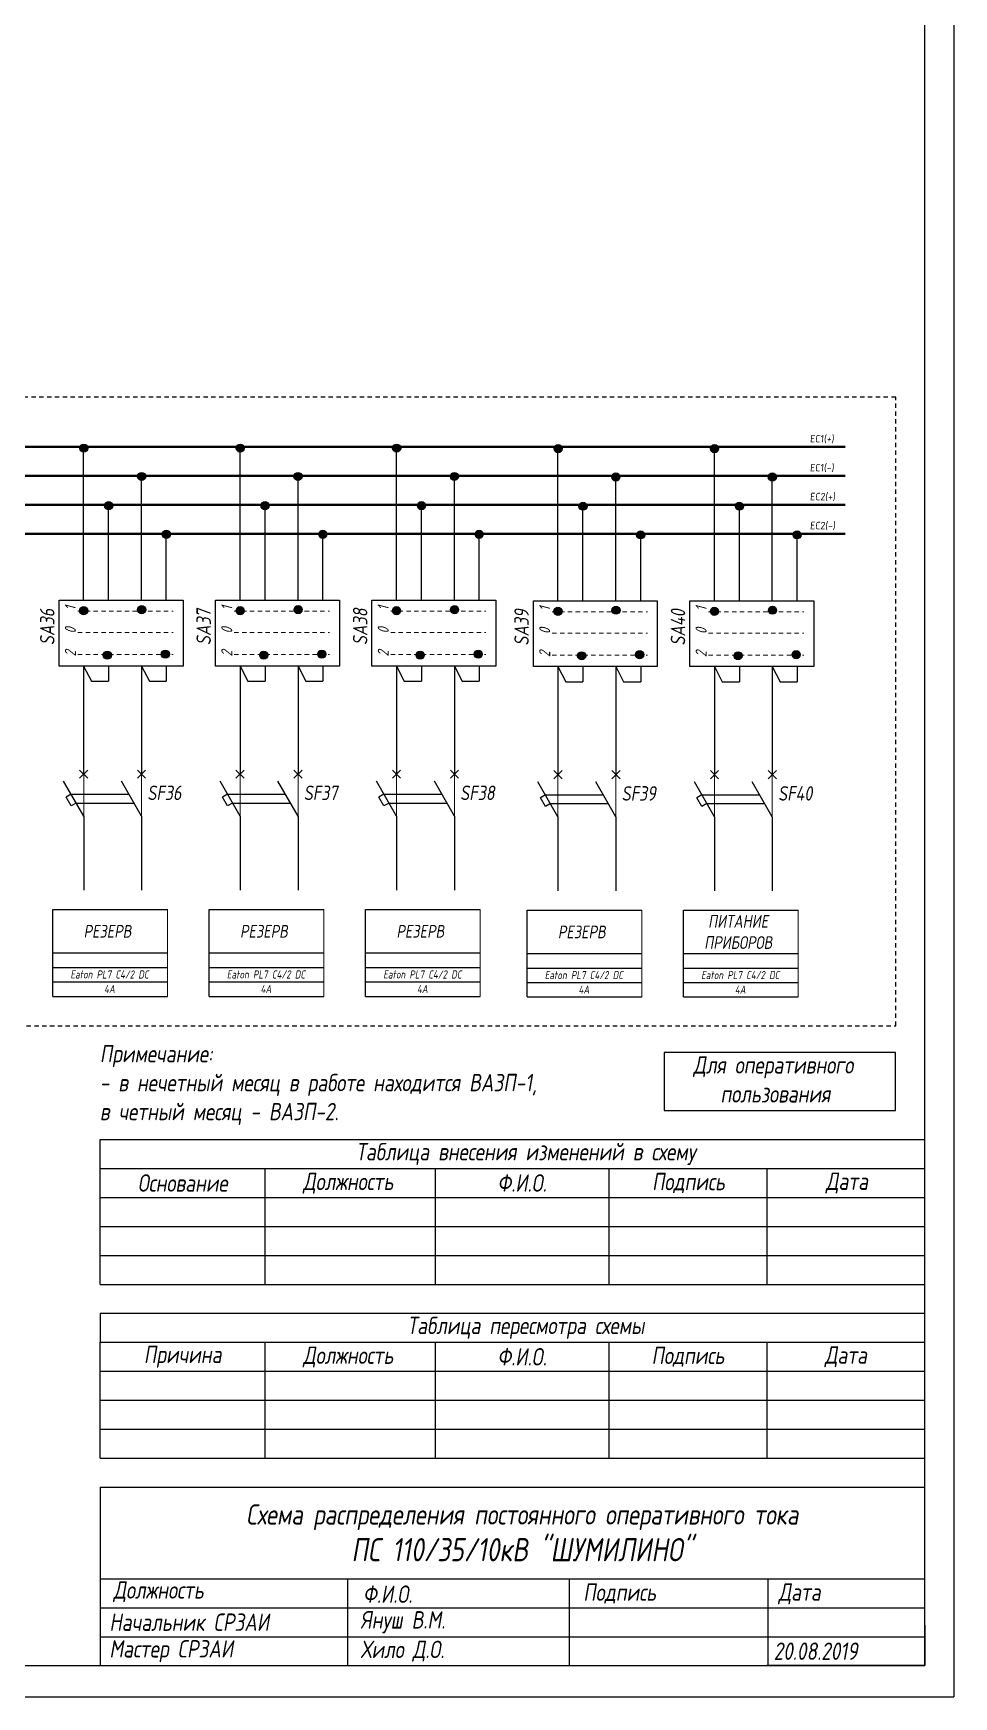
# Model space of a CAD drawing. Header units: millimetres. Extents: x 9 to 2240, y -207 to 4598.
# Drawn here: x 2081.2 to 2240.1, y 4023.9 to 4311.1 of the extents above; entities that cross this region are included whole.
import ezdxf

# ---------------------------------------------------------------- set-up
doc = ezdxf.new("R2010")
doc.units = ezdxf.units.MM
doc.linetypes.add('JIS_02_0.7', pattern=[1.35, 0.75, -0.6])
doc.layers.add('Разрывы', color=10, linetype='Continuous')
doc.styles.add('eskdw', font='', dxfattribs={"oblique": 10})
doc.styles.add('GOST', font='', dxfattribs={"oblique": 10, "height": 2.5})
doc.styles.get("Standard").update_dxf_attribs({"font": '', "oblique": 10, "height": 2.5})
doc.styles.add('Гост', font='', dxfattribs={"oblique": 10, "height": 1.4})
doc.styles.add('Шины', font='', dxfattribs={"oblique": 5, "height": 1.2})
doc.styles.get('eskdw').set_extended_font_data('GOST type A')
doc.styles.get('GOST').set_extended_font_data('GOST type A')
doc.styles.get('Standard').set_extended_font_data('GOST type A')
doc.styles.get('Гост').set_extended_font_data('GOST type A')
doc.styles.get('Шины').set_extended_font_data('GOST type B')

msp = doc.modelspace()

# ---------------------------------------------------------------- hatches: boundary and pattern name
for points in [[(2090.61, 4239.51, 1), (2089.21, 4239.51, 1)], [(2090.61, 4239.51, 1), (2089.21, 4239.51, 1)], [(2117.62, 4239.51, 1), (2116.22, 4239.51, 1)], [(2117.62, 4239.51, 1), (2116.22, 4239.51, 1)], [(2144.64, 4239.51, 1), (2143.24, 4239.51, 1)], [(2144.64, 4239.51, 1), (2143.24, 4239.51, 1)], [(2172.52, 4239.41, 1), (2171.12, 4239.41, 1)], [(2172.52, 4239.41, 1), (2171.12, 4239.41, 1)], [(2199.54, 4239.41, 1), (2198.14, 4239.41, 1)], [(2199.54, 4239.41, 1), (2198.14, 4239.41, 1)], [(2100.59, 4234.62, 1), (2099.19, 4234.62, 1)], [(2100.59, 4234.62, 1), (2099.19, 4234.62, 1)], [(2127.6, 4234.62, 1), (2126.2, 4234.62, 1)], [(2127.6, 4234.62, 1), (2126.2, 4234.62, 1)], [(2154.61, 4234.62, 1), (2153.21, 4234.62, 1)], [(2154.61, 4234.62, 1), (2153.21, 4234.62, 1)], [(2182.5, 4234.52, 1), (2181.1, 4234.52, 1)], [(2182.5, 4234.52, 1), (2181.1, 4234.52, 1)], [(2209.51, 4234.52, 1), (2208.11, 4234.52, 1)], [(2209.51, 4234.52, 1), (2208.11, 4234.52, 1)], [(2094.9, 4229.58, 1), (2093.5, 4229.58, 1)], [(2094.9, 4229.58, 1), (2093.5, 4229.58, 1)], [(2121.91, 4229.58, 1), (2120.51, 4229.58, 1)], [(2121.91, 4229.58, 1), (2120.51, 4229.58, 1)], [(2148.93, 4229.58, 1), (2147.53, 4229.58, 1)], [(2148.93, 4229.58, 1), (2147.53, 4229.58, 1)], [(2176.81, 4229.48, 1), (2175.41, 4229.48, 1)], [(2176.81, 4229.48, 1), (2175.41, 4229.48, 1)], [(2203.83, 4229.48, 1), (2202.43, 4229.48, 1)], [(2203.83, 4229.48, 1), (2202.43, 4229.48, 1)], [(2104.86, 4224.63, 1), (2103.46, 4224.63, 1)], [(2104.86, 4224.63, 1), (2103.46, 4224.63, 1)], [(2131.88, 4224.63, 1), (2130.48, 4224.63, 1)], [(2131.88, 4224.63, 1), (2130.48, 4224.63, 1)], [(2158.89, 4224.63, 1), (2157.49, 4224.63, 1)], [(2158.89, 4224.63, 1), (2157.49, 4224.63, 1)], [(2186.78, 4224.53, 1), (2185.38, 4224.53, 1)], [(2186.78, 4224.53, 1), (2185.38, 4224.53, 1)], [(2213.79, 4224.53, 1), (2212.39, 4224.53, 1)], [(2213.79, 4224.53, 1), (2212.39, 4224.53, 1)], [(2089.89, 4212.15, 1), (2089.89, 4210.75, 1)], [(2089.89, 4212.15, 1), (2089.89, 4210.75, 1)], [(2089.89, 4212.15, 1), (2089.89, 4210.75, 1)], [(2099.91, 4212.32, 1), (2099.91, 4210.92, 1)], [(2099.91, 4212.32, 1), (2099.91, 4210.92, 1)], [(2099.91, 4212.32, 1), (2099.91, 4210.92, 1)], [(2116.9, 4212.15, 1), (2116.9, 4210.75, 1)], [(2116.9, 4212.15, 1), (2116.9, 4210.75, 1)], [(2116.9, 4212.15, 1), (2116.9, 4210.75, 1)], [(2126.92, 4212.32, 1), (2126.92, 4210.92, 1)], [(2126.92, 4212.32, 1), (2126.92, 4210.92, 1)], [(2126.92, 4212.32, 1), (2126.92, 4210.92, 1)], [(2143.91, 4212.15, 1), (2143.91, 4210.75, 1)], [(2143.91, 4212.15, 1), (2143.91, 4210.75, 1)], [(2143.91, 4212.15, 1), (2143.91, 4210.75, 1)], [(2153.94, 4212.32, 1), (2153.94, 4210.92, 1)], [(2153.94, 4212.32, 1), (2153.94, 4210.92, 1)], [(2153.94, 4212.32, 1), (2153.94, 4210.92, 1)], [(2171.8, 4212.04, 1), (2171.8, 4210.64, 1)], [(2171.8, 4212.04, 1), (2171.8, 4210.64, 1)], [(2171.8, 4212.04, 1), (2171.8, 4210.64, 1)], [(2181.82, 4212.22, 1), (2181.82, 4210.82, 1)], [(2181.82, 4212.22, 1), (2181.82, 4210.82, 1)], [(2181.82, 4212.22, 1), (2181.82, 4210.82, 1)], [(2198.81, 4212.04, 1), (2198.81, 4210.64, 1)], [(2198.81, 4212.04, 1), (2198.81, 4210.64, 1)], [(2198.81, 4212.04, 1), (2198.81, 4210.64, 1)], [(2208.84, 4212.22, 1), (2208.84, 4210.82, 1)], [(2208.84, 4212.22, 1), (2208.84, 4210.82, 1)], [(2208.84, 4212.22, 1), (2208.84, 4210.82, 1)], [(2093.97, 4204.47, 1), (2093.97, 4203.07, 1)], [(2093.97, 4204.47, 1), (2093.97, 4203.07, 1)], [(2093.97, 4204.47, 1), (2093.97, 4203.07, 1)], [(2104, 4204.64, 1), (2104, 4203.24, 1)], [(2104, 4204.64, 1), (2104, 4203.24, 1)], [(2104, 4204.64, 1), (2104, 4203.24, 1)], [(2120.99, 4204.47, 1), (2120.99, 4203.07, 1)], [(2120.99, 4204.47, 1), (2120.99, 4203.07, 1)], [(2120.99, 4204.47, 1), (2120.99, 4203.07, 1)], [(2131.01, 4204.64, 1), (2131.01, 4203.24, 1)], [(2131.01, 4204.64, 1), (2131.01, 4203.24, 1)], [(2131.01, 4204.64, 1), (2131.01, 4203.24, 1)], [(2148, 4204.47, 1), (2148, 4203.07, 1)], [(2148, 4204.47, 1), (2148, 4203.07, 1)], [(2148, 4204.47, 1), (2148, 4203.07, 1)], [(2158.03, 4204.64, 1), (2158.03, 4203.24, 1)], [(2158.03, 4204.64, 1), (2158.03, 4203.24, 1)], [(2158.03, 4204.64, 1), (2158.03, 4203.24, 1)], [(2185.91, 4204.54, 1), (2185.91, 4203.14, 1)], [(2185.91, 4204.54, 1), (2185.91, 4203.14, 1)], [(2185.91, 4204.54, 1), (2185.91, 4203.14, 1)], [(2212.92, 4204.54, 1), (2212.92, 4203.14, 1)], [(2212.92, 4204.54, 1), (2212.92, 4203.14, 1)], [(2212.92, 4204.54, 1), (2212.92, 4203.14, 1)], [(2175.89, 4204.36, 1), (2175.89, 4202.96, 1)], [(2175.89, 4204.36, 1), (2175.89, 4202.96, 1)], [(2175.89, 4204.36, 1), (2175.89, 4202.96, 1)], [(2202.9, 4204.36, 1), (2202.9, 4202.96, 1)], [(2202.9, 4204.36, 1), (2202.9, 4202.96, 1)], [(2202.9, 4204.36, 1), (2202.9, 4202.96, 1)]]:
    msp.add_hatch(color=256).paths.add_polyline_path(points)

# ---------------------------------------------------------------- linework, layer by layer
for p, q in [((2240.14, 4598.32), (2240.14, 4023.95)), ((2235.14, 4029.31), (2235.14, 4593.32)), ((2089.88, 4213.28), (2089.88, 4239.62)), ((2116.9, 4213.28), (2116.9, 4239.62)), ((2143.91, 4213.28), (2143.91, 4239.62)), ((2171.8, 4213.17), (2171.8, 4239.52)), ((2198.81, 4213.17), (2198.81, 4239.52)), ((2099.89, 4213.33), (2099.89, 4234.68)), ((2126.9, 4213.33), (2126.9, 4234.68)), ((2153.91, 4213.33), (2153.91, 4234.68)), ((2181.8, 4213.23), (2181.8, 4234.58)), ((2208.81, 4213.23), (2208.81, 4234.58)), ((2094.2, 4213.28), (2094.2, 4229.62)), ((2121.21, 4213.28), (2121.21, 4229.62)), ((2148.23, 4213.28), (2148.23, 4229.62)), ((2176.11, 4213.17), (2176.11, 4229.52)), ((2203.13, 4213.17), (2203.13, 4229.52)), ((2104.16, 4213.27), (2104.16, 4224.62)), ((2131.18, 4213.27), (2131.18, 4224.62)), ((2158.19, 4213.27), (2158.19, 4224.62)), ((2186.08, 4213.17), (2186.08, 4224.52)), ((2213.09, 4213.17), (2213.09, 4224.52)), ((2085.64, 4213.27), (2107.04, 4213.27)), ((2085.64, 4201.88), (2085.64, 4213.27)), ((2107.04, 4213.27), (2107.04, 4201.88)), ((2112.66, 4213.27), (2134.05, 4213.27)), ((2112.66, 4201.88), (2112.66, 4213.27)), ((2134.05, 4213.27), (2134.05, 4201.88)), ((2139.67, 4213.27), (2161.07, 4213.27)), ((2139.67, 4201.88), (2139.67, 4213.27)), ((2161.07, 4213.27), (2161.07, 4201.88)), ((2167.55, 4213.17), (2188.95, 4213.17)), ((2167.55, 4201.78), (2167.55, 4213.17)), ((2188.95, 4213.17), (2188.95, 4201.78)), ((2194.57, 4213.17), (2215.96, 4213.17)), ((2194.57, 4201.78), (2194.57, 4213.17)), ((2215.96, 4213.17), (2215.96, 4201.78)), ((2089.88, 4201.88), (2085.64, 4201.88)), ((2107.04, 4201.88), (2089.88, 4201.88)), ((2089.88, 4201.88), (2089.88, 4183.22)), ((2089.88, 4201.88), (2091.23, 4199.25)), ((2094.2, 4201.88), (2094.2, 4199.25)), ((2099.89, 4201.88), (2099.89, 4183.22)), ((2099.89, 4201.88), (2101.23, 4199.25)), ((2104.16, 4201.88), (2104.16, 4199.25)), ((2116.9, 4201.88), (2112.66, 4201.88)), ((2134.05, 4201.88), (2116.9, 4201.88)), ((2116.9, 4201.88), (2116.9, 4183.22)), ((2116.9, 4201.88), (2118.24, 4199.25)), ((2121.21, 4201.88), (2121.21, 4199.25)), ((2126.9, 4201.88), (2126.9, 4183.22)), ((2126.9, 4201.88), (2128.24, 4199.25)), ((2131.18, 4201.88), (2131.18, 4199.25)), ((2143.91, 4201.88), (2139.67, 4201.88)), ((2161.07, 4201.88), (2143.91, 4201.88)), ((2143.91, 4201.88), (2143.91, 4183.22)), ((2143.91, 4201.88), (2145.26, 4199.25)), ((2148.23, 4201.88), (2148.23, 4199.25)), ((2153.91, 4201.88), (2153.91, 4183.22)), ((2153.91, 4201.88), (2155.26, 4199.25)), ((2158.19, 4201.88), (2158.19, 4199.25)), ((2171.8, 4201.78), (2167.55, 4201.78)), ((2188.95, 4201.78), (2171.8, 4201.78)), ((2171.8, 4201.78), (2171.8, 4183.12)), ((2171.8, 4201.78), (2173.14, 4199.15)), ((2176.11, 4201.78), (2176.11, 4199.15)), ((2181.8, 4201.78), (2181.8, 4183.12)), ((2181.8, 4201.78), (2183.14, 4199.15)), ((2186.08, 4201.78), (2186.08, 4199.15)), ((2198.81, 4201.78), (2194.57, 4201.78)), ((2215.96, 4201.78), (2198.81, 4201.78)), ((2198.81, 4201.78), (2198.81, 4183.12)), ((2198.81, 4201.78), (2200.16, 4199.15)), ((2203.13, 4201.78), (2203.13, 4199.15)), ((2208.81, 4201.78), (2208.81, 4183.12)), ((2208.81, 4201.78), (2210.16, 4199.15)), ((2213.09, 4201.78), (2213.09, 4199.15)), ((2091.23, 4199.25), (2094.2, 4199.25)), ((2101.23, 4199.25), (2104.16, 4199.25)), ((2118.24, 4199.25), (2121.21, 4199.25)), ((2128.24, 4199.25), (2131.18, 4199.25)), ((2145.26, 4199.25), (2148.23, 4199.25)), ((2155.26, 4199.25), (2158.19, 4199.25)), ((2173.14, 4199.15), (2176.11, 4199.15)), ((2183.14, 4199.15), (2186.08, 4199.15)), ((2200.16, 4199.15), (2203.13, 4199.15)), ((2210.16, 4199.15), (2213.09, 4199.15)), ((2089.89, 4175.99), (2086.42, 4181.99)), ((2089.18, 4182.51), (2090.59, 4183.93)), ((2090.59, 4182.51), (2089.18, 4183.93)), ((2099.89, 4175.99), (2096.42, 4181.99)), ((2099.18, 4182.51), (2100.59, 4183.93)), ((2100.59, 4182.51), (2099.18, 4183.93)), ((2116.9, 4175.99), (2113.44, 4181.99)), ((2116.19, 4182.51), (2117.61, 4183.93)), ((2117.61, 4182.51), (2116.19, 4183.93)), ((2126.9, 4175.99), (2123.44, 4181.99)), ((2126.19, 4182.51), (2127.61, 4183.93)), ((2127.61, 4182.51), (2126.19, 4183.93)), ((2143.91, 4175.99), (2140.45, 4181.99)), ((2143.21, 4182.51), (2144.62, 4183.93)), ((2144.62, 4182.51), (2143.21, 4183.93)), ((2153.91, 4175.99), (2150.45, 4181.99)), ((2153.21, 4182.51), (2154.62, 4183.93)), ((2154.62, 4182.51), (2153.21, 4183.93)), ((2171.8, 4175.88), (2168.33, 4181.88)), ((2171.09, 4182.41), (2172.5, 4183.83)), ((2172.5, 4182.41), (2171.09, 4183.83)), ((2181.8, 4175.88), (2178.33, 4181.88)), ((2181.09, 4182.41), (2182.51, 4183.83)), ((2182.51, 4182.41), (2181.09, 4183.83)), ((2198.81, 4175.88), (2195.35, 4181.88)), ((2198.11, 4182.41), (2199.52, 4183.83)), ((2199.52, 4182.41), (2198.11, 4183.83)), ((2208.81, 4175.88), (2205.35, 4181.88)), ((2208.11, 4182.41), (2209.52, 4183.83)), ((2209.52, 4182.41), (2208.11, 4183.83)), ((2087.72, 4179.74), (2086.85, 4179.24)), ((2087.72, 4177.74), (2086.85, 4179.24)), ((2087.29, 4180.49), (2087.29, 4180.49)), ((2087.29, 4180.49), (2087.29, 4180.49)), ((2087.72, 4179.74), (2097.72, 4179.74)), ((2097.29, 4180.49), (2097.29, 4180.49)), ((2114.73, 4179.74), (2113.87, 4179.24)), ((2114.73, 4177.74), (2113.87, 4179.24)), ((2114.3, 4180.49), (2114.3, 4180.49)), ((2114.3, 4180.49), (2114.3, 4180.49)), ((2114.73, 4179.74), (2124.73, 4179.74)), ((2124.3, 4180.49), (2124.3, 4180.49)), ((2141.75, 4179.74), (2140.88, 4179.24)), ((2141.75, 4177.74), (2140.88, 4179.24)), ((2141.32, 4180.49), (2141.32, 4180.49)), ((2141.32, 4180.49), (2141.32, 4180.49)), ((2141.75, 4179.74), (2151.75, 4179.74)), ((2151.32, 4180.49), (2151.32, 4180.49)), ((2169.63, 4179.63), (2168.77, 4179.13)), ((2169.63, 4177.63), (2168.77, 4179.13)), ((2169.2, 4180.38), (2169.2, 4180.38)), ((2169.2, 4180.38), (2169.2, 4180.38)), ((2169.63, 4179.63), (2179.63, 4179.63)), ((2179.2, 4180.38), (2179.2, 4180.38)), ((2196.65, 4179.63), (2195.78, 4179.13)), ((2196.65, 4177.63), (2195.78, 4179.13)), ((2196.22, 4180.38), (2196.22, 4180.38)), ((2196.22, 4180.38), (2196.22, 4180.38)), ((2196.65, 4179.63), (2206.65, 4179.63)), ((2206.22, 4180.38), (2206.22, 4180.38)), ((2088.59, 4178.24), (2087.72, 4177.74)), ((2088.59, 4178.24), (2098.59, 4178.24)), ((2089.89, 4175.99), (2089.89, 4163.19)), ((2099.89, 4175.99), (2099.89, 4163.19)), ((2115.6, 4178.24), (2114.73, 4177.74)), ((2115.6, 4178.24), (2125.6, 4178.24)), ((2116.9, 4175.99), (2116.9, 4163.19)), ((2126.9, 4175.99), (2126.9, 4163.19)), ((2142.62, 4178.24), (2141.75, 4177.74)), ((2142.62, 4178.24), (2152.62, 4178.24)), ((2143.91, 4175.99), (2143.91, 4163.19)), ((2153.91, 4175.99), (2153.91, 4163.19)), ((2170.5, 4178.13), (2169.63, 4177.63)), ((2170.5, 4178.13), (2180.5, 4178.13)), ((2171.8, 4175.88), (2171.8, 4163.09)), ((2181.8, 4175.88), (2181.8, 4163.09)), ((2197.51, 4178.13), (2196.65, 4177.63)), ((2197.51, 4178.13), (2207.51, 4178.13)), ((2198.81, 4175.88), (2198.81, 4163.09)), ((2208.81, 4175.88), (2208.81, 4163.09)), ((2084.54, 4159.85), (2104.35, 4159.85)), ((2084.54, 4144.85), (2084.54, 4159.85)), ((2111.56, 4159.85), (2131.37, 4159.85)), ((2111.56, 4144.85), (2111.56, 4159.85)), ((2138.57, 4159.85), (2158.38, 4159.85)), ((2138.57, 4144.85), (2138.57, 4159.85)), ((2166.46, 4159.75), (2186.27, 4159.75)), ((2166.46, 4144.75), (2166.46, 4159.75)), ((2193.47, 4159.75), (2213.28, 4159.75)), ((2193.47, 4144.75), (2193.47, 4159.75)), ((2084.54, 4152.35), (2104.35, 4152.35)), ((2084.54, 4149.85), (2104.35, 4149.85)), ((2111.56, 4152.35), (2131.37, 4152.35)), ((2111.56, 4149.85), (2131.37, 4149.85)), ((2138.57, 4152.35), (2158.38, 4152.35)), ((2138.57, 4149.85), (2158.38, 4149.85)), ((2166.46, 4152.25), (2186.27, 4152.25)), ((2193.47, 4152.25), (2213.28, 4152.25)), ((2084.54, 4147.35), (2104.35, 4147.35)), ((2111.56, 4147.35), (2131.37, 4147.35)), ((2138.57, 4147.35), (2158.38, 4147.35)), ((2166.46, 4149.75), (2186.27, 4149.75)), ((2166.46, 4147.25), (2186.27, 4147.25)), ((2193.47, 4149.75), (2213.28, 4149.75)), ((2193.47, 4147.25), (2213.28, 4147.25)), ((2084.54, 4144.85), (2104.35, 4144.85)), ((2084.54, 4144.85), (2104.35, 4144.85)), ((2111.56, 4144.85), (2131.37, 4144.85)), ((2111.56, 4144.85), (2131.37, 4144.85)), ((2138.57, 4144.85), (2158.38, 4144.85)), ((2138.57, 4144.85), (2158.38, 4144.85)), ((2166.46, 4144.75), (2186.27, 4144.75)), ((2166.46, 4144.75), (2186.27, 4144.75)), ((2193.47, 4144.75), (2213.28, 4144.75)), ((2193.47, 4144.75), (2213.28, 4144.75)), ((2092.74, 4095.14), (2092.74, 4120.14)), ((2092.74, 4120.14), (2235.14, 4120.14)), ((2092.74, 4090.14), (2235.14, 4090.14)), ((2092.74, 4090.14), (2092.74, 4085.14)), ((2092.74, 4065.14), (2092.74, 4085.14)), ((2235.14, 4036.31), (2235.14, 4029.31)), ((1167.52, 4029.31), (2092.74, 4029.31)), ((2079.69, 4029.31), (2235.14, 4029.31)), ((2079.69, 4029.31), (2235.14, 4029.31)), ((2235.14, 4029.31), (2207.87, 4029.31)), ((1147.52, 4023.95), (2240.14, 4023.95))]:
    msp.add_line(p, q)
at = {"linetype": 'JIS_02_0.7'}
for p, q in [((2230.12, 4248.28), (1927.85, 4248.28)), ((2230.12, 4139.79), (2230.12, 4248.28)), ((2075.97, 4139.79), (2230.12, 4139.79))]:
    msp.add_line(p, q, dxfattribs=at)
at = {"lineweight": 40}
for p, q in [((1942.84, 4239.72), (2221.39, 4239.72)), ((1942.84, 4234.72), (2221.39, 4234.72)), ((1942.84, 4229.72), (2221.39, 4229.72)), ((1942.84, 4224.72), (2221.39, 4224.72))]:
    msp.add_line(p, q, dxfattribs=at)
at = {"linetype": 'JIS_02_0.7', "lineweight": 15}
for p, q in [((2088.89, 4211.37), (2105.32, 4211.37)), ((2115.9, 4211.37), (2132.33, 4211.37)), ((2142.91, 4211.37), (2159.35, 4211.37)), ((2170.8, 4211.27), (2187.23, 4211.27)), ((2197.81, 4211.27), (2214.25, 4211.27)), ((2088.89, 4207.67), (2105.32, 4207.67)), ((2115.9, 4207.67), (2132.33, 4207.67)), ((2142.91, 4207.67), (2159.35, 4207.67)), ((2170.8, 4207.57), (2187.23, 4207.57)), ((2197.81, 4207.57), (2214.25, 4207.57)), ((2088.89, 4203.88), (2105.32, 4203.88)), ((2115.9, 4203.88), (2132.33, 4203.88)), ((2142.91, 4203.88), (2159.35, 4203.88)), ((2170.8, 4203.78), (2187.23, 4203.78)), ((2197.81, 4203.78), (2214.25, 4203.78))]:
    msp.add_line(p, q, dxfattribs=at)
at = {"lineweight": 9}
for p, q in [((2104.35, 4159.85), (2104.35, 4144.85)), ((2104.35, 4159.85), (2104.35, 4144.85)), ((2131.37, 4159.85), (2131.37, 4144.85)), ((2131.37, 4159.85), (2131.37, 4144.85)), ((2158.38, 4159.85), (2158.38, 4144.85)), ((2158.38, 4159.85), (2158.38, 4144.85)), ((2186.27, 4159.75), (2186.27, 4144.75)), ((2186.27, 4159.75), (2186.27, 4144.75)), ((2213.28, 4159.75), (2213.28, 4144.75)), ((2213.28, 4159.75), (2213.28, 4144.75))]:
    msp.add_line(p, q, dxfattribs=at)
at = {"lineweight": 25}
for p, q in [((2190.11, 4135.14), (2190.11, 4125.14)), ((2230.11, 4135.14), (2190.11, 4135.14)), ((2230.11, 4125.14), (2230.11, 4135.14)), ((2190.11, 4125.14), (2230.11, 4125.14)), ((2092.74, 4115.14), (2235.14, 4115.14)), ((2121.22, 4095.14), (2121.22, 4115.14)), ((2150.59, 4115.14), (2150.59, 4095.14)), ((2180.59, 4115.14), (2180.59, 4095.14)), ((2207.87, 4115.14), (2207.87, 4095.14)), ((2092.74, 4110.14), (2235.14, 4110.14)), ((2092.74, 4105.14), (2235.14, 4105.14)), ((2092.74, 4100.14), (2235.14, 4100.14)), ((2092.74, 4095.14), (2235.14, 4095.14)), ((2092.74, 4085.14), (2235.14, 4085.14)), ((2121.22, 4065.14), (2121.22, 4085.14)), ((2150.59, 4085.14), (2150.59, 4065.14)), ((2180.59, 4085.14), (2180.59, 4065.14)), ((2207.87, 4085.14), (2207.87, 4065.14)), ((2092.74, 4080.14), (2235.14, 4080.14)), ((2092.74, 4075.14), (2235.14, 4075.14)), ((2092.74, 4070.14), (2235.14, 4070.14)), ((2092.74, 4065.14), (2235.14, 4065.14)), ((2092.74, 4060.14), (2235.14, 4060.14)), ((2092.74, 4060.14), (2092.74, 4029.31)), ((2092.74, 4044.31), (2235.14, 4044.31)), ((2135.44, 4044.31), (2135.44, 4029.31)), ((2173.73, 4044.31), (2173.73, 4029.31)), ((2208.04, 4044.31), (2208.04, 4029.31)), ((2092.74, 4039.31), (2235.14, 4039.31)), ((2092.74, 4034.31), (2235.14, 4034.31)), ((2092.74, 4029.31), (2235.14, 4029.31))]:
    msp.add_line(p, q, dxfattribs=at)
for centre in [(2089.91, 4239.51), (2089.91, 4239.51), (2116.92, 4239.51), (2116.92, 4239.51), (2143.94, 4239.51), (2143.94, 4239.51), (2171.82, 4239.41), (2171.82, 4239.41), (2198.84, 4239.41), (2198.84, 4239.41), (2099.89, 4234.62), (2099.89, 4234.62), (2126.9, 4234.62), (2126.9, 4234.62), (2153.91, 4234.62), (2153.91, 4234.62), (2181.8, 4234.52), (2181.8, 4234.52), (2208.81, 4234.52), (2208.81, 4234.52), (2094.2, 4229.58), (2094.2, 4229.58), (2121.21, 4229.58), (2121.21, 4229.58), (2148.23, 4229.58), (2148.23, 4229.58), (2176.11, 4229.48), (2176.11, 4229.48), (2203.13, 4229.48), (2203.13, 4229.48), (2104.16, 4224.63), (2104.16, 4224.63), (2131.18, 4224.63), (2131.18, 4224.63), (2158.19, 4224.63), (2158.19, 4224.63), (2186.08, 4224.53), (2186.08, 4224.53), (2213.09, 4224.53), (2213.09, 4224.53), (2089.89, 4211.45), (2089.89, 4211.45), (2089.89, 4211.45), (2099.91, 4211.62), (2099.91, 4211.62), (2099.91, 4211.62), (2116.9, 4211.45), (2116.9, 4211.45), (2116.9, 4211.45), (2126.92, 4211.62), (2126.92, 4211.62), (2126.92, 4211.62), (2143.91, 4211.45), (2143.91, 4211.45), (2143.91, 4211.45), (2153.94, 4211.62), (2153.94, 4211.62), (2153.94, 4211.62), (2171.8, 4211.34), (2171.8, 4211.34), (2171.8, 4211.34), (2181.82, 4211.52), (2181.82, 4211.52), (2181.82, 4211.52), (2198.81, 4211.34), (2198.81, 4211.34), (2198.81, 4211.34), (2208.84, 4211.52), (2208.84, 4211.52), (2208.84, 4211.52), (2093.97, 4203.77), (2093.97, 4203.77), (2093.97, 4203.77), (2104, 4203.94), (2104, 4203.94), (2104, 4203.94), (2120.99, 4203.77), (2120.99, 4203.77), (2120.99, 4203.77), (2131.01, 4203.94), (2131.01, 4203.94), (2131.01, 4203.94), (2148, 4203.77), (2148, 4203.77), (2148, 4203.77), (2158.03, 4203.94), (2158.03, 4203.94), (2158.03, 4203.94), (2185.91, 4203.84), (2185.91, 4203.84), (2185.91, 4203.84), (2212.92, 4203.84), (2212.92, 4203.84), (2212.92, 4203.84), (2175.89, 4203.66), (2175.89, 4203.66), (2175.89, 4203.66), (2202.9, 4203.66), (2202.9, 4203.66), (2202.9, 4203.66)]:
    msp.add_circle(centre, 0.7)
at = {"layer": 'Разрывы', "lineweight": 13}
for p, q in [((2089.89, 4183.22), (2089.89, 4175.99)), ((2099.89, 4183.22), (2099.89, 4175.99)), ((2116.9, 4183.22), (2116.9, 4175.99)), ((2126.9, 4183.22), (2126.9, 4175.99)), ((2143.91, 4183.22), (2143.91, 4175.99)), ((2153.91, 4183.22), (2153.91, 4175.99)), ((2171.8, 4183.12), (2171.8, 4175.88)), ((2181.8, 4183.12), (2181.8, 4175.88)), ((2198.81, 4183.12), (2198.81, 4175.88)), ((2208.81, 4183.12), (2208.81, 4175.88))]:
    msp.add_line(p, q, dxfattribs=at)

# ---------------------------------------------------------------- texts
for s, height, style, oblique, p in [('SА36', 2.5, 'GOST', 10, (2084.85, 4205.49)), ('2   0   1', 1.9, 'eskdw', 15, (2088.54, 4203.53)), ('SА37', 2.5, 'GOST', 10, (2111.86, 4205.49)), ('2   0   1', 1.9, 'eskdw', 15, (2115.55, 4203.53)), ('SА38', 2.5, 'GOST', 10, (2138.88, 4205.49)), ('2   0   1', 1.9, 'eskdw', 15, (2142.57, 4203.53)), ('SА39', 2.5, 'GOST', 10, (2166.76, 4205.39)), ('2   0   1', 1.9, 'eskdw', 15, (2170.45, 4203.43)), ('SА40', 2.5, 'GOST', 10, (2193.77, 4205.39)), ('2   0   1', 1.9, 'eskdw', 15, (2197.47, 4203.43))]:
    msp.add_text(s, height=height, rotation=90, dxfattribs=dict(style=style, oblique=oblique)).set_placement(p)
at = {"style": 'GOST', "oblique": 10}
for s, p in [('SF36', (2100.86, 4178.75)), ('SF37', (2127.87, 4178.75)), ('SF38', (2154.89, 4178.75)), ('SF39', (2182.77, 4178.65)), ('SF40', (2209.79, 4178.65))]:
    msp.add_text(s, height=2.5, dxfattribs=at).set_placement(p)
at = {"lineweight": 9, "char_height": 1.2, "attachment_point": 1, "style": 'Шины'}
for s, insert in [(' {\\H1.0833x;EC1(+)}', (2214.57, 4241.79)), (' {\\H1.0833x;EC1(-)}', (2214.57, 4236.79)), (' {\\H1.0833x;EC2(+)}', (2214.57, 4231.79)), (' {\\H1.0833x;EC2(-)}', (2214.57, 4226.79))]:
    msp.add_mtext_dynamic_manual_height_columns(s, width=7.2274, gutter_width=6, heights=[0], dxfattribs=dict(at, insert=insert))
at = {"lineweight": 9, "char_height": 2.2, "width": 20, "attachment_point": 5, "style": 'Гост'}
for s, insert in [('\\pl-0.99;ПИТАНИЕ ПРИБОРОВ', (2203.41, 4155.98)), ('\\pl-0.99;РЕЗЕРВ', (2094.48, 4156.09)), ('\\pl-0.99;РЕЗЕРВ', (2121.5, 4156.09)), ('\\pl-0.99;РЕЗЕРВ', (2148.51, 4156.09)), ('\\pl-0.99;РЕЗЕРВ', (2176.39, 4155.98))]:
    msp.add_mtext(s, dxfattribs=dict(at, insert=insert))
at = {"lineweight": 9, "char_height": 1.4, "width": 20, "attachment_point": 5}
for s, insert in [('{\\fGOST 2.304 type A|b0|i0|c0|p34;Eaton PL7 C4/2\\fGOST 2.304 type A|b0|i0|c204|p34; \\fGOST 2.304 type A|b0|i0|c0|p34;DC}', (2094.35, 4148.64)), ('{\\fGOST 2.304 type A|b0|i0|c0|p34;Eaton PL7 C4/2\\fGOST 2.304 type A|b0|i0|c204|p34; \\fGOST 2.304 type A|b0|i0|c0|p34;DC}', (2121.37, 4148.64)), ('{\\fGOST 2.304 type A|b0|i0|c0|p34;Eaton PL7 C4/2\\fGOST 2.304 type A|b0|i0|c204|p34; \\fGOST 2.304 type A|b0|i0|c0|p34;DC}', (2148.38, 4148.64)), ('{\\fGOST 2.304 type A|b0|i0|c0|p34;Eaton PL7 C4/2\\fGOST 2.304 type A|b0|i0|c204|p34; \\fGOST 2.304 type A|b0|i0|c0|p34;DC}', (2176.27, 4148.53)), ('{\\fGOST 2.304 type A|b0|i0|c0|p34;Eaton PL7 C4/2\\fGOST 2.304 type A|b0|i0|c204|p34; \\fGOST 2.304 type A|b0|i0|c0|p34;DC}', (2203.28, 4148.53)), ('{\\fGOST 2.304 type A|b0|i0|c204|p34;4А}', (2094.35, 4146.14)), ('{\\fGOST 2.304 type A|b0|i0|c204|p34;4А}', (2121.37, 4146.14)), ('{\\fGOST 2.304 type A|b0|i0|c204|p34;4А}', (2148.38, 4146.14)), ('{\\fGOST 2.304 type A|b0|i0|c204|p34;4А}', (2176.27, 4146.03)), ('{\\fGOST 2.304 type A|b0|i0|c204|p34;4А}', (2203.28, 4146.03))]:
    msp.add_mtext(s, dxfattribs=dict(at, insert=insert))
at = {"char_height": 3, "style": 'GOST'}
for s, width, insert, attachment_point in [('Примечание:\\P- в нечетный месяц в работе находится ВАЗП-1,\\Pв четный месяц - ВАЗП-2.', 122.1451, (2092.67, 4136.47), 1), ('Таблица внесения изменений в схему', 155.4501, (2166.24, 4117.64), 5), ('Основание', 28.477, (2106.98, 4112.64), 5), ('Должность', 35.4501, (2135.56, 4112.6), 5), ('Ф.И.О.', 30, (2165.59, 4112.64), 5), ('Подпись', 27.2749, (2194.32, 4112.64), 5), ('Дата', 27.2749, (2221.69, 4112.64), 5), ('Таблица пересмотра схемы', 155.4501, (2166.24, 4087.64), 5), ('Причина', 28.477, (2106.98, 4082.64), 5), ('Должность', 35.4501, (2135.56, 4082.6), 5), ('Ф.И.О.', 30, (2165.59, 4082.64), 5), ('Подпись', 27.2749, (2194.23, 4082.64), 5), ('Дата', 27.2749, (2221.51, 4082.64), 5), ('Должность', 35.4501, (2102.81, 4042.07), 5), ('Ф.И.О.', 30, (2142.39, 4041.65), 5), ('Подпись', 27.2749, (2182.44, 4041.76), 5), ('Дата', 27.2749, (2213.52, 4041.72), 5), ('Начальник СРЗАИ', 28.477, (2094.32, 4036.81), 4), ('Януш В.М.', 28.477, (2137.72, 4036.81), 4), ('Мастер СРЗАИ', 28.477, (2094.32, 4031.81), 4), ('Хило Д.О.', 28.477, (2137.72, 4031.81), 4), ('20.08.2019', 28.477, (2209.04, 4031.81), 4)]:
    msp.add_mtext_dynamic_manual_height_columns(s, width=width, gutter_width=12.5, heights=[0], dxfattribs=dict(at, insert=insert, attachment_point=attachment_point))
at = {"lineweight": 25, "style": 'eskdw'}
for s, insert, char_height, width, attachment_point in [('\\pi2.2046;Для оперативного \\P\\pi6.8948;пользования', (2192.96, 4134.53), 3, 32.9128, 1), ('\\A1;\\pi19.03;{\\H0.875x;Схема распределения постоянного оперативного тока\\P}ПС 110/35/10кВ "ШУМИЛИНО"', (2156.11, 4052.25), 4, 123.513, 5)]:
    msp.add_mtext(s, dxfattribs=dict(at, insert=insert, char_height=char_height, width=width, attachment_point=attachment_point))

doc.saveas('drawing.dxf')
